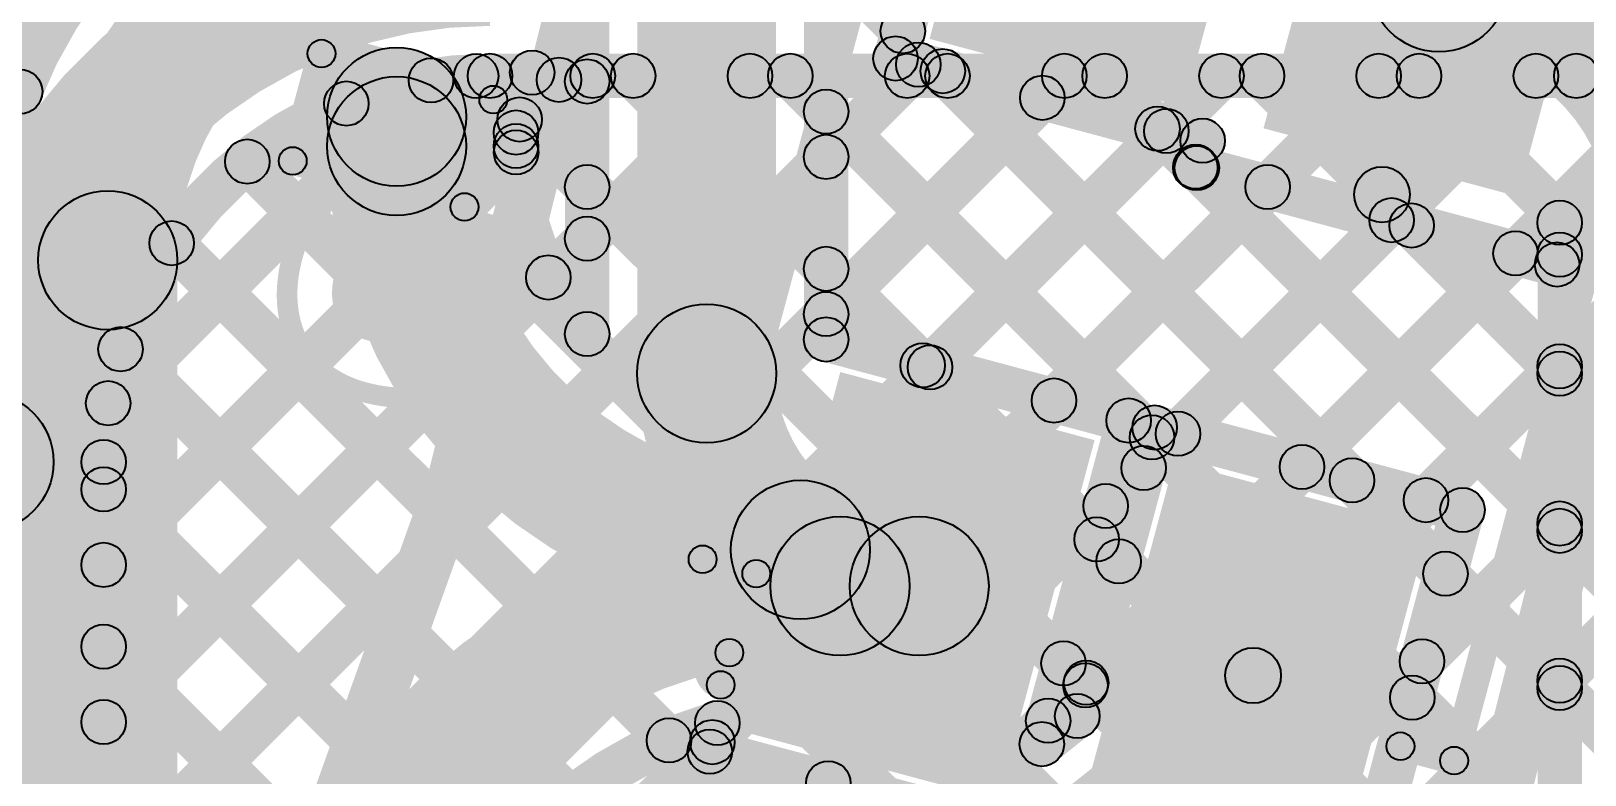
# Model space of a CAD drawing. Header units: millimetres. Extents: x -2.17 to 2.17, y -2.17 to 2.17.
# Drawn here: x 1.4964 to 1.776, y -0.5299 to -0.396 of the extents above; entities that cross this region are included whole.
import ezdxf

# ---------------------------------------------------------------- set-up
doc = ezdxf.new("R2010")
doc.units = ezdxf.units.MM
doc.header["$MEASUREMENT"] = 0
for name, color, linetype in [('BottomLayer', 5, 'Continuous'), ('Mechanical2', 216, 'Continuous'), ('TopLayer', 1, 'Continuous'), ('TopOverlay', 2, 'Continuous'), ('TopPaste', 8, 'Continuous'), ('TopSolder', 216, 'Continuous')]:
    doc.layers.add(name, color=color, linetype=linetype)

# ---------------------------------------------------------------- blocks, each defined once
blk = doc.blocks.new('WS2812B_M____149')
at = {"layer": 'TopLayer'}
for points in [[(-0.09409, 0.05079), (-0.03504, 0.05079), (-0.03504, 0.01142), (-0.09409, 0.01142)], [(0.03504, 0.05079), (0.09409, 0.05079), (0.09409, 0.01142), (0.03504, 0.01142)], [(-0.09409, -0.01142), (-0.03504, -0.01142), (-0.03504, -0.05079), (-0.09409, -0.05079)], [(0.03504, -0.01142), (0.09409, -0.01142), (0.09409, -0.05079), (0.03504, -0.05079)]]:
    blk.add_hatch(color=1, dxfattribs=at).paths.add_polyline_path(points)
at = {"layer": 'TopOverlay'}
h = blk.add_hatch(color=2, dxfattribs=at)
edge = h.paths.add_edge_path()
edge.add_arc((-0.07, 0.07), 0.0025, 0, 360)
h = blk.add_hatch(color=2, dxfattribs=at)
edge = h.paths.add_edge_path()
edge.add_arc((-0.07, 0.07), 0.0025, 0, 360)
for points in [[(-0.0725, 0.07), (-0.0675, 0.07), (-0.0675, 0.06), (-0.0725, 0.06)], [(-0.07, 0.0675), (-0.07, 0.0725), (0.07, 0.0725), (0.07, 0.0675)], [(0.0675, 0.07), (0.0725, 0.07), (0.0725, 0.06), (0.0675, 0.06)], [(-0.0725, -0.06), (-0.0675, -0.06), (-0.0675, -0.07), (-0.0725, -0.07)], [(0.0675, -0.06), (0.0725, -0.06), (0.0725, -0.07), (0.0675, -0.07)], [(-0.07, -0.0725), (-0.07, -0.0675), (0.07, -0.0675), (0.07, -0.0725)]]:
    blk.add_hatch(color=2, dxfattribs=at).paths.add_polyline_path(points)
h = blk.add_hatch(color=2, dxfattribs=at)
edge = h.paths.add_edge_path()
edge.add_arc((0.07, 0.07), 0.0025, 0, 360)
h = blk.add_hatch(color=2, dxfattribs=at)
edge = h.paths.add_edge_path()
edge.add_arc((0.07, 0.07), 0.0025, 0, 360)
h = blk.add_hatch(color=2, dxfattribs=at)
edge = h.paths.add_edge_path()
edge.add_arc((-0.091, 0.061), 0.0025, 0, 360)
h = blk.add_hatch(color=2, dxfattribs=at)
edge = h.paths.add_edge_path()
edge.add_arc((-0.085, 0.061), 0.0025, 0, 360)
h = blk.add_hatch(color=2, dxfattribs=at)
edge = h.paths.add_edge_path()
edge.add_arc((-0.07, 0.06), 0.0025, 0, 360)
h = blk.add_hatch(color=2, dxfattribs=at)
edge = h.paths.add_edge_path()
edge.add_arc((0.07, 0.06), 0.0025, 0, 360)
h = blk.add_hatch(color=2, dxfattribs=at)
edge = h.paths.add_edge_path()
edge.add_arc((-0.07, -0.06), 0.0025, 0, 360)
h = blk.add_hatch(color=2, dxfattribs=at)
edge = h.paths.add_edge_path()
edge.add_arc((0.07, -0.06), 0.0025, 0, 360)
h = blk.add_hatch(color=2, dxfattribs=at)
edge = h.paths.add_edge_path()
edge.add_arc((-0.07, -0.07), 0.0025, 0, 360)
h = blk.add_hatch(color=2, dxfattribs=at)
edge = h.paths.add_edge_path()
edge.add_arc((-0.07, -0.07), 0.0025, 0, 360)
h = blk.add_hatch(color=2, dxfattribs=at)
edge = h.paths.add_edge_path()
edge.add_arc((0.07, -0.07), 0.0025, 0, 360)
h = blk.add_hatch(color=2, dxfattribs=at)
edge = h.paths.add_edge_path()
edge.add_arc((0.07, -0.07), 0.0025, 0, 360)
at = {"layer": 'TopPaste'}
for points in [[(-0.09409, 0.05079), (-0.03504, 0.05079), (-0.03504, 0.01142), (-0.09409, 0.01142)], [(0.03504, 0.05079), (0.09409, 0.05079), (0.09409, 0.01142), (0.03504, 0.01142)], [(-0.09409, -0.01142), (-0.03504, -0.01142), (-0.03504, -0.05079), (-0.09409, -0.05079)], [(0.03504, -0.01142), (0.09409, -0.01142), (0.09409, -0.05079), (0.03504, -0.05079)]]:
    blk.add_hatch(color=8, dxfattribs=at).paths.add_polyline_path(points)
at = {"layer": 'TopSolder'}
for points in [[(-0.09809, 0.05479), (-0.03104, 0.05479), (-0.03104, 0.00742), (-0.09809, 0.00742)], [(0.03104, 0.05479), (0.09809, 0.05479), (0.09809, 0.00742), (0.03104, 0.00742)], [(-0.09809, -0.00742), (-0.03104, -0.00742), (-0.03104, -0.05479), (-0.09809, -0.05479)], [(0.03104, -0.00742), (0.09809, -0.00742), (0.09809, -0.05479), (0.03104, -0.05479)]]:
    blk.add_hatch(color=216, dxfattribs=at).paths.add_polyline_path(points)
at = {"layer": 'TopOverlay', "const_width": 0.005}
blk.add_lwpolyline([(-0.085, 0.061, 1), (-0.091, 0.061, 1)], format="xyb", close=True, dxfattribs=at)
at = {"layer": 'TopOverlay'}
for centre in [(-0.07, 0.07), (-0.07, 0.07), (0.07, 0.07), (0.07, 0.07), (-0.091, 0.061), (-0.085, 0.061), (-0.07, 0.06), (0.07, 0.06), (-0.07, -0.06), (0.07, -0.06), (-0.07, -0.07), (-0.07, -0.07), (0.07, -0.07), (0.07, -0.07)]:
    blk.add_circle(centre, 0.0025, dxfattribs=at)
blk = doc.blocks.new('C__0402_325')
at = {"layer": 'TopLayer'}
for points in [[(-0.0275, -0.0125), (-0.0275, 0.0125), (-0.0095, 0.0125), (-0.0095, -0.0125)], [(0.0095, -0.0125), (0.0095, 0.0125), (0.0275, 0.0125), (0.0275, -0.0125)]]:
    blk.add_hatch(color=1, dxfattribs=at).paths.add_polyline_path(points)
at = {"layer": 'TopOverlay'}
h = blk.add_hatch(color=2, dxfattribs=at)
edge = h.paths.add_edge_path()
edge.add_arc((-0.031, 0.016), 0.0025, 0, 360)
h = blk.add_hatch(color=2, dxfattribs=at)
edge = h.paths.add_edge_path()
edge.add_arc((-0.031, 0.016), 0.0025, 0, 360)
for points in [[(-0.011, 0.0185), (-0.011, 0.0135), (-0.031, 0.0135), (-0.031, 0.0185)], [(0.031, 0.0185), (0.031, 0.0135), (0.011, 0.0135), (0.011, 0.0185)], [(-0.0285, -0.016), (-0.0335, -0.016), (-0.0335, 0.016), (-0.0285, 0.016)], [(0.0335, -0.016), (0.0285, -0.016), (0.0285, 0.016), (0.0335, 0.016)], [(-0.011, -0.0135), (-0.011, -0.0185), (-0.031, -0.0185), (-0.031, -0.0135)], [(0.031, -0.0135), (0.031, -0.0185), (0.011, -0.0185), (0.011, -0.0135)]]:
    blk.add_hatch(color=2, dxfattribs=at).paths.add_polyline_path(points)
h = blk.add_hatch(color=2, dxfattribs=at)
edge = h.paths.add_edge_path()
edge.add_arc((-0.011, 0.016), 0.0025, 0, 360)
h = blk.add_hatch(color=2, dxfattribs=at)
edge = h.paths.add_edge_path()
edge.add_arc((0.011, 0.016), 0.0025, 0, 360)
h = blk.add_hatch(color=2, dxfattribs=at)
edge = h.paths.add_edge_path()
edge.add_arc((0.031, 0.016), 0.0025, 0, 360)
h = blk.add_hatch(color=2, dxfattribs=at)
edge = h.paths.add_edge_path()
edge.add_arc((0.031, 0.016), 0.0025, 0, 360)
h = blk.add_hatch(color=2, dxfattribs=at)
edge = h.paths.add_edge_path()
edge.add_arc((-0.031, -0.016), 0.0025, 0, 360)
h = blk.add_hatch(color=2, dxfattribs=at)
edge = h.paths.add_edge_path()
edge.add_arc((-0.031, -0.016), 0.0025, 0, 360)
h = blk.add_hatch(color=2, dxfattribs=at)
edge = h.paths.add_edge_path()
edge.add_arc((-0.011, -0.016), 0.0025, 0, 360)
h = blk.add_hatch(color=2, dxfattribs=at)
edge = h.paths.add_edge_path()
edge.add_arc((0.011, -0.016), 0.0025, 0, 360)
h = blk.add_hatch(color=2, dxfattribs=at)
edge = h.paths.add_edge_path()
edge.add_arc((0.031, -0.016), 0.0025, 0, 360)
h = blk.add_hatch(color=2, dxfattribs=at)
edge = h.paths.add_edge_path()
edge.add_arc((0.031, -0.016), 0.0025, 0, 360)
at = {"layer": 'TopPaste'}
for points in [[(-0.0275, -0.0125), (-0.0275, 0.0125), (-0.0095, 0.0125), (-0.0095, -0.0125)], [(0.0095, -0.0125), (0.0095, 0.0125), (0.0275, 0.0125), (0.0275, -0.0125)]]:
    blk.add_hatch(color=8, dxfattribs=at).paths.add_polyline_path(points)
at = {"layer": 'TopSolder'}
for points in [[(-0.02986, -0.01486), (-0.02986, 0.01486), (-0.00714, 0.01486), (-0.00714, -0.01486)], [(0.00714, -0.01486), (0.00714, 0.01486), (0.02986, 0.01486), (0.02986, -0.01486)]]:
    blk.add_hatch(color=216, dxfattribs=at).paths.add_polyline_path(points)
at = {"layer": 'TopOverlay'}
for centre in [(-0.031, 0.016), (-0.031, 0.016), (-0.011, 0.016), (0.011, 0.016), (0.031, 0.016), (0.031, 0.016), (-0.031, -0.016), (-0.031, -0.016), (-0.011, -0.016), (0.011, -0.016), (0.031, -0.016), (0.031, -0.016)]:
    blk.add_circle(centre, 0.0025, dxfattribs=at)

msp = doc.modelspace()

# ---------------------------------------------------------------- hatches: boundary and pattern name
at = {"layer": 'BottomLayer'}
for points in [[(1.46483, -0.42931), (1.45917, -0.42365), (1.61267, -0.27015), (1.61833, -0.27581)], [(1.51233, -0.52323), (1.50667, -0.51757), (1.62296, -0.40128), (1.62862, -0.40694)], [(1.51233, -0.49495), (1.50667, -0.48929), (1.59468, -0.40128), (1.60034, -0.40694)], [(1.51233, -0.55152), (1.50667, -0.54586), (1.65125, -0.40128), (1.6569, -0.40694)], [(1.51233, -0.74951), (1.50667, -0.74385), (1.84924, -0.40128), (1.85489, -0.40694)], [(1.51233, -0.69294), (1.50667, -0.68728), (1.79267, -0.40128), (1.79833, -0.40694)], [(1.51233, -0.5798), (1.50667, -0.57414), (1.67953, -0.40128), (1.68519, -0.40694)], [(1.51233, -0.60808), (1.50667, -0.60243), (1.70782, -0.40128), (1.71347, -0.40694)], [(1.51233, -0.66465), (1.50667, -0.659), (1.76439, -0.40128), (1.77004, -0.40694)], [(1.51233, -0.72122), (1.50667, -0.71556), (1.82095, -0.40128), (1.82661, -0.40694)], [(1.51233, -0.63637), (1.50667, -0.63071), (1.7361, -0.40128), (1.74176, -0.40694)], [(1.51233, -0.77779), (1.50667, -0.77213), (1.87752, -0.40128), (1.88318, -0.40694)], [(1.51314, -0.46585), (1.50748, -0.46019), (1.56558, -0.40209), (1.57124, -0.40775)], [(1.5737, -0.40698), (1.57936, -0.40133), (1.9405, -0.76247), (1.93485, -0.76813)], [(1.579, -0.40811), (1.579, -0.40011), (2.04576, -0.40011), (2.04576, -0.40811)], [(1.60194, -0.40694), (1.6076, -0.40128), (1.9473, -0.74098), (1.94164, -0.74664)], [(1.63023, -0.40694), (1.63589, -0.40128), (1.95409, -0.71949), (1.94843, -0.72514)], [(1.65851, -0.40694), (1.66417, -0.40128), (1.96088, -0.698), (1.95523, -0.70365)], [(1.6868, -0.40694), (1.69245, -0.40128), (1.96768, -0.67651), (1.96202, -0.68216)], [(1.71508, -0.40694), (1.72074, -0.40128), (1.97447, -0.65501), (1.96881, -0.66067)], [(1.74337, -0.40694), (1.74902, -0.40128), (1.98126, -0.63352), (1.97561, -0.63918)], [(1.77165, -0.40694), (1.77731, -0.40128), (1.98806, -0.61203), (1.9824, -0.61769)], [(1.55035, -0.41191), (1.55601, -0.40626), (1.93371, -0.78396), (1.92805, -0.78962)], [(1.53251, -0.42236), (1.53817, -0.41671), (1.92442, -0.80295), (1.91876, -0.80861)], [(1.51891, -0.43705), (1.52457, -0.43139), (1.91505, -0.82187), (1.90939, -0.82752)], [(1.50971, -0.45612), (1.51536, -0.45047), (1.90568, -0.84079), (1.90003, -0.84644)], [(1.5005, -1.35561), (1.4755, -1.35561), (1.4755, -0.47361), (1.5005, -0.47361)], [(1.5135, -1.35561), (1.5055, -1.35561), (1.5055, -0.47361), (1.5135, -0.47361)], [(1.50667, -0.48137), (1.51233, -0.47572), (1.89632, -0.8597), (1.89066, -0.86536)], [(1.50667, -0.50966), (1.51233, -0.504), (1.88695, -0.87862), (1.88129, -0.88428)]]:
    msp.add_hatch(color=5, dxfattribs=at).paths.add_polyline_path(points)
h = msp.add_hatch(color=5, dxfattribs=at)
edge = h.paths.add_edge_path()
edge.add_arc((1.56841, -0.40492), 0.004, 0, 360)
h = msp.add_hatch(color=5, dxfattribs=at)
edge = h.paths.add_edge_path()
edge.add_arc((1.57653, -0.40415), 0.004, 0, 360)
h = msp.add_hatch(color=5, dxfattribs=at)
edge = h.paths.add_edge_path()
edge.add_arc((1.579, -0.40411), 0.004, 0, 360)
h = msp.add_hatch(color=5, dxfattribs=at)
edge = h.paths.add_edge_path()
edge.add_arc((1.579, -0.40411), 0.004, 0, 360)
h = msp.add_hatch(color=5, dxfattribs=at)
edge = h.paths.add_edge_path()
edge.add_arc((1.59751, -0.40411), 0.004, 0, 360)
h = msp.add_hatch(color=5, dxfattribs=at)
edge = h.paths.add_edge_path()
edge.add_arc((1.60477, -0.40411), 0.004, 0, 360)
h = msp.add_hatch(color=5, dxfattribs=at)
edge = h.paths.add_edge_path()
edge.add_arc((1.62579, -0.40411), 0.004, 0, 360)
h = msp.add_hatch(color=5, dxfattribs=at)
edge = h.paths.add_edge_path()
edge.add_arc((1.63306, -0.40411), 0.004, 0, 360)
h = msp.add_hatch(color=5, dxfattribs=at)
edge = h.paths.add_edge_path()
edge.add_arc((1.65408, -0.40411), 0.004, 0, 360)
h = msp.add_hatch(color=5, dxfattribs=at)
edge = h.paths.add_edge_path()
edge.add_arc((1.66134, -0.40411), 0.004, 0, 360)
h = msp.add_hatch(color=5, dxfattribs=at)
edge = h.paths.add_edge_path()
edge.add_arc((1.68236, -0.40411), 0.004, 0, 360)
h = msp.add_hatch(color=5, dxfattribs=at)
edge = h.paths.add_edge_path()
edge.add_arc((1.68963, -0.40411), 0.004, 0, 360)
h = msp.add_hatch(color=5, dxfattribs=at)
edge = h.paths.add_edge_path()
edge.add_arc((1.71064, -0.40411), 0.004, 0, 360)
h = msp.add_hatch(color=5, dxfattribs=at)
edge = h.paths.add_edge_path()
edge.add_arc((1.71791, -0.40411), 0.004, 0, 360)
h = msp.add_hatch(color=5, dxfattribs=at)
edge = h.paths.add_edge_path()
edge.add_arc((1.73893, -0.40411), 0.004, 0, 360)
h = msp.add_hatch(color=5, dxfattribs=at)
edge = h.paths.add_edge_path()
edge.add_arc((1.74619, -0.40411), 0.004, 0, 360)
h = msp.add_hatch(color=5, dxfattribs=at)
edge = h.paths.add_edge_path()
edge.add_arc((1.76721, -0.40411), 0.004, 0, 360)
h = msp.add_hatch(color=5, dxfattribs=at)
edge = h.paths.add_edge_path()
edge.add_arc((1.77448, -0.40411), 0.004, 0, 360)
h = msp.add_hatch(color=5, dxfattribs=at)
edge = h.paths.add_edge_path()
edge.add_arc((1.55318, -0.40909), 0.004, 0, 360)
h = msp.add_hatch(color=5, dxfattribs=at)
edge = h.paths.add_edge_path()
edge.add_arc((1.53534, -0.41953), 0.004, 0, 360)
h = msp.add_hatch(color=5, dxfattribs=at)
edge = h.paths.add_edge_path()
edge.add_arc((1.52174, -0.43422), 0.004, 0, 360)
h = msp.add_hatch(color=5, dxfattribs=at)
edge = h.paths.add_edge_path()
edge.add_arc((1.51254, -0.4533), 0.004, 0, 360)
h = msp.add_hatch(color=5, dxfattribs=at)
edge = h.paths.add_edge_path()
edge.add_arc((1.488, -0.47361), 0.0125, 0, 360)
h = msp.add_hatch(color=5, dxfattribs=at)
edge = h.paths.add_edge_path()
edge.add_arc((1.488, -0.47361), 0.0125, 0, 360)
h = msp.add_hatch(color=5, dxfattribs=at)
edge = h.paths.add_edge_path()
edge.add_arc((1.51031, -0.46302), 0.004, 0, 360)
h = msp.add_hatch(color=5, dxfattribs=at)
edge = h.paths.add_edge_path()
edge.add_arc((1.5095, -0.47361), 0.004, 0, 360)
h = msp.add_hatch(color=5, dxfattribs=at)
edge = h.paths.add_edge_path()
edge.add_arc((1.5095, -0.47361), 0.004, 0, 360)
h = msp.add_hatch(color=5, dxfattribs=at)
edge = h.paths.add_edge_path()
edge.add_arc((1.5095, -0.47854), 0.004, 0, 360)
h = msp.add_hatch(color=5, dxfattribs=at)
edge = h.paths.add_edge_path()
edge.add_arc((1.5095, -0.49212), 0.004, 0, 360)
h = msp.add_hatch(color=5, dxfattribs=at)
edge = h.paths.add_edge_path()
edge.add_arc((1.5095, -0.50683), 0.004, 0, 360)
h = msp.add_hatch(color=5, dxfattribs=at)
edge = h.paths.add_edge_path()
edge.add_arc((1.5095, -0.5204), 0.004, 0, 360)
at = {"layer": 'TopLayer'}
for points in [[(1.65585, -0.40202), (1.64813, -0.39995), (1.66807, -0.32552), (1.6758, -0.32759)], [(1.4921, -0.40204), (1.48644, -0.39638), (1.54746, -0.33536), (1.55312, -0.34102)], [(1.6305, -0.45768), (1.6055, -0.45768), (1.6055, -0.37055), (1.6305, -0.37055)], [(1.6435, -0.45155), (1.6355, -0.45155), (1.6355, -0.37055), (1.6435, -0.37055)], [(1.74975, -0.39979), (1.74975, -0.37479), (1.79032, -0.37479), (1.79032, -0.39979)], [(1.63667, -0.3851), (1.64233, -0.37944), (1.65613, -0.39325), (1.65048, -0.3989)], [(1.5953, -0.40585), (1.58757, -0.40378), (1.59264, -0.38487), (1.60036, -0.38694)], [(1.6005, -0.45057), (1.5925, -0.45057), (1.5925, -0.3859), (1.6005, -0.3859)], [(1.74435, -0.42677), (1.73469, -0.42418), (1.74492, -0.386), (1.75458, -0.38859)], [(1.4861, -0.40423), (1.49176, -0.39858), (1.4973, -0.40412), (1.49164, -0.40978)], [(1.58557, -0.40739), (1.58764, -0.39966), (1.59247, -0.40095), (1.5904, -0.40868)], [(1.64233, -0.42152), (1.63667, -0.41586), (1.65327, -0.39926), (1.65893, -0.40491)], [(1.65095, -0.40485), (1.65302, -0.39712), (1.70828, -0.41193), (1.70621, -0.41965)], [(1.58758, -0.41535), (1.57985, -0.41328), (1.58274, -0.40249), (1.59047, -0.40456)], [(1.58655, -0.42072), (1.5809, -0.41507), (1.59367, -0.40229), (1.59933, -0.40795)], [(1.65767, -0.40609), (1.66332, -0.40043), (1.73697, -0.47409), (1.73132, -0.47974)], [(1.64233, -0.4498), (1.63667, -0.44414), (1.67558, -0.40523), (1.68124, -0.41089)], [(1.63667, -0.41338), (1.64233, -0.40773), (1.70095, -0.46634), (1.69529, -0.472)], [(1.58151, -0.41479), (1.58717, -0.40913), (1.59933, -0.42129), (1.59367, -0.42695)], [(1.6963, -0.41644), (1.70196, -0.41079), (1.70882, -0.41765), (1.70316, -0.4233)], [(1.57471, -0.41674), (1.54971, -0.41674), (1.54971, -0.41148), (1.57471, -0.41148)], [(1.66102, -0.45939), (1.65536, -0.45373), (1.69789, -0.41121), (1.70354, -0.41687)], [(1.70981, -0.42165), (1.70209, -0.41958), (1.70338, -0.41475), (1.71111, -0.41683)], [(1.70337, -0.42352), (1.70903, -0.41786), (1.77433, -0.48316), (1.76867, -0.48881)], [(1.70492, -0.42448), (1.70699, -0.41676), (1.77206, -0.43419), (1.76999, -0.44192)], [(1.68333, -0.46537), (1.67767, -0.45971), (1.71611, -0.42127), (1.72177, -0.42693)], [(1.70564, -0.47135), (1.69998, -0.46569), (1.73842, -0.42725), (1.74408, -0.43291)], [(1.74201, -0.43387), (1.74767, -0.42821), (1.77433, -0.45487), (1.76867, -0.46053)], [(1.7755, -0.43628), (1.7675, -0.43628), (1.7675, -0.43054), (1.7755, -0.43054)], [(1.59234, -0.44322), (1.58668, -0.43756), (1.59367, -0.43057), (1.59933, -0.43623)], [(1.72794, -0.47732), (1.72229, -0.47167), (1.76073, -0.43323), (1.76638, -0.43888)], [(1.63667, -0.44167), (1.64233, -0.43601), (1.6597, -0.45338), (1.65404, -0.45904)], [(1.52273, -0.58658), (1.49773, -0.58658), (1.49773, -0.4373), (1.52273, -0.4373)], [(1.7755, -0.53461), (1.7675, -0.53461), (1.7675, -0.43628), (1.7755, -0.43628)], [(1.63846, -0.45542), (1.64054, -0.44769), (1.69496, -0.46227), (1.69289, -0.47)], [(1.75025, -0.4833), (1.74459, -0.47764), (1.76867, -0.45356), (1.77433, -0.45922)], [(1.69756, -0.47125), (1.69963, -0.46352), (1.75505, -0.47837), (1.75298, -0.4861)], [(1.68218, -0.52541), (1.67446, -0.52334), (1.69006, -0.4651), (1.69779, -0.46717)], [(1.68855, -0.52035), (1.68082, -0.51828), (1.69473, -0.46635), (1.70246, -0.46842)], [(1.69263, -0.48435), (1.68698, -0.47869), (1.69381, -0.47186), (1.69947, -0.47751)], [(1.642, -0.50843), (1.642, -0.48343), (1.65625, -0.48343), (1.65625, -0.50843)], [(1.73793, -0.5577), (1.7302, -0.55563), (1.75015, -0.4812), (1.75787, -0.48327)], [(1.74954, -0.51229), (1.74389, -0.50663), (1.76867, -0.48185), (1.77433, -0.48751)], [(1.68536, -0.49036), (1.69102, -0.4847), (1.69497, -0.48865), (1.68931, -0.49431)], [(1.74811, -0.49654), (1.75377, -0.49088), (1.77433, -0.51144), (1.76867, -0.5171)], [(1.63271, -0.58494), (1.62649, -0.57711), (1.71322, -0.50811), (1.71944, -0.51594)], [(1.67939, -0.51267), (1.68504, -0.50701), (1.68899, -0.51096), (1.68333, -0.51661)], [(1.68228, -0.52299), (1.67662, -0.51733), (1.68346, -0.51049), (1.68912, -0.51615)], [(1.73919, -0.55093), (1.73353, -0.54527), (1.76867, -0.51013), (1.77433, -0.51579)], [(1.74213, -0.51884), (1.74779, -0.51319), (1.77377, -0.53917), (1.76811, -0.54482)], [(1.68081, -0.52751), (1.67583, -0.52125), (1.68219, -0.51618), (1.68717, -0.52245)], [(1.62243, -0.52675), (1.6147, -0.52468), (1.61608, -0.51956), (1.6238, -0.52163)], [(1.56857, -0.58013), (1.56291, -0.57447), (1.61619, -0.52119), (1.62185, -0.52685)], [(1.6084, -0.52654), (1.61406, -0.52088), (1.62738, -0.5342), (1.62172, -0.53985)], [(1.61753, -0.52958), (1.6196, -0.52185), (1.66304, -0.53349), (1.66097, -0.54122)], [(1.63422, -0.54276), (1.62857, -0.5371), (1.63706, -0.5286), (1.64272, -0.53426)]]:
    msp.add_hatch(color=1, dxfattribs=at).paths.add_polyline_path(points)
h = msp.add_hatch(color=1, dxfattribs=at)
edge = h.paths.add_edge_path()
edge.add_arc((1.74975, -0.38729), 0.0125, 0, 360)
h = msp.add_hatch(color=1, dxfattribs=at)
edge = h.paths.add_edge_path()
edge.add_arc((1.74975, -0.38729), 0.0125, 0, 360)
h = msp.add_hatch(color=1, dxfattribs=at)
edge = h.paths.add_edge_path()
edge.add_arc((1.65331, -0.39607), 0.004, 0, 360)
h = msp.add_hatch(color=1, dxfattribs=at)
edge = h.paths.add_edge_path()
edge.add_arc((1.65199, -0.40098), 0.004, 0, 360)
h = msp.add_hatch(color=1, dxfattribs=at)
edge = h.paths.add_edge_path()
edge.add_arc((1.65199, -0.40098), 0.004, 0, 360)
h = msp.add_hatch(color=1, dxfattribs=at)
edge = h.paths.add_edge_path()
edge.add_arc((1.56221, -0.41148), 0.0125, 0, 360)
h = msp.add_hatch(color=1, dxfattribs=at)
edge = h.paths.add_edge_path()
edge.add_arc((1.5866, -0.40352), 0.004, 0, 360)
h = msp.add_hatch(color=1, dxfattribs=at)
edge = h.paths.add_edge_path()
edge.add_arc((1.5866, -0.40352), 0.004, 0, 360)
h = msp.add_hatch(color=1, dxfattribs=at)
edge = h.paths.add_edge_path()
edge.add_arc((1.6561, -0.40209), 0.004, 0, 360)
h = msp.add_hatch(color=1, dxfattribs=at)
edge = h.paths.add_edge_path()
edge.add_arc((1.66049, -0.40326), 0.004, 0, 360)
h = msp.add_hatch(color=1, dxfattribs=at)
edge = h.paths.add_edge_path()
edge.add_arc((1.59143, -0.40482), 0.004, 0, 360)
h = msp.add_hatch(color=1, dxfattribs=at)
edge = h.paths.add_edge_path()
edge.add_arc((1.59143, -0.40482), 0.004, 0, 360)
h = msp.add_hatch(color=1, dxfattribs=at)
edge = h.paths.add_edge_path()
edge.add_arc((1.5965, -0.40512), 0.004, 0, 360)
h = msp.add_hatch(color=1, dxfattribs=at)
edge = h.paths.add_edge_path()
edge.add_arc((1.49447, -0.40695), 0.004, 0, 360)
h = msp.add_hatch(color=1, dxfattribs=at)
edge = h.paths.add_edge_path()
edge.add_arc((1.56221, -0.41674), 0.0125, 0, 360)
h = msp.add_hatch(color=1, dxfattribs=at)
edge = h.paths.add_edge_path()
edge.add_arc((1.56221, -0.41674), 0.0125, 0, 360)
h = msp.add_hatch(color=1, dxfattribs=at)
edge = h.paths.add_edge_path()
edge.add_arc((1.67841, -0.40806), 0.004, 0, 360)
h = msp.add_hatch(color=1, dxfattribs=at)
edge = h.paths.add_edge_path()
edge.add_arc((1.58434, -0.41196), 0.004, 0, 360)
h = msp.add_hatch(color=1, dxfattribs=at)
edge = h.paths.add_edge_path()
edge.add_arc((1.6395, -0.41055), 0.004, 0, 360)
h = msp.add_hatch(color=1, dxfattribs=at)
edge = h.paths.add_edge_path()
edge.add_arc((1.58371, -0.41431), 0.004, 0, 360)
h = msp.add_hatch(color=1, dxfattribs=at)
edge = h.paths.add_edge_path()
edge.add_arc((1.69913, -0.41362), 0.004, 0, 360)
h = msp.add_hatch(color=1, dxfattribs=at)
edge = h.paths.add_edge_path()
edge.add_arc((1.70072, -0.41404), 0.004, 0, 360)
h = msp.add_hatch(color=1, dxfattribs=at)
edge = h.paths.add_edge_path()
edge.add_arc((1.58371, -0.41674), 0.004, 0, 360)
h = msp.add_hatch(color=1, dxfattribs=at)
edge = h.paths.add_edge_path()
edge.add_arc((1.70724, -0.41579), 0.004, 0, 360)
h = msp.add_hatch(color=1, dxfattribs=at)
edge = h.paths.add_edge_path()
edge.add_arc((1.70724, -0.41579), 0.004, 0, 360)
h = msp.add_hatch(color=1, dxfattribs=at)
edge = h.paths.add_edge_path()
edge.add_arc((1.58372, -0.41789), 0.004, 0, 360)
h = msp.add_hatch(color=1, dxfattribs=at)
edge = h.paths.add_edge_path()
edge.add_arc((1.6395, -0.41869), 0.004, 0, 360)
h = msp.add_hatch(color=1, dxfattribs=at)
edge = h.paths.add_edge_path()
edge.add_arc((1.70599, -0.42047), 0.004, 0, 360)
h = msp.add_hatch(color=1, dxfattribs=at)
edge = h.paths.add_edge_path()
edge.add_arc((1.70595, -0.42062), 0.004, 0, 360)
h = msp.add_hatch(color=1, dxfattribs=at)
edge = h.paths.add_edge_path()
edge.add_arc((1.70595, -0.42062), 0.004, 0, 360)
h = msp.add_hatch(color=1, dxfattribs=at)
edge = h.paths.add_edge_path()
edge.add_arc((1.7062, -0.42069), 0.004, 0, 360)
h = msp.add_hatch(color=1, dxfattribs=at)
edge = h.paths.add_edge_path()
edge.add_arc((1.5965, -0.42412), 0.004, 0, 360)
h = msp.add_hatch(color=1, dxfattribs=at)
edge = h.paths.add_edge_path()
edge.add_arc((1.71894, -0.4241), 0.004, 0, 360)
h = msp.add_hatch(color=1, dxfattribs=at)
edge = h.paths.add_edge_path()
edge.add_arc((1.73952, -0.42547), 0.005, 0, 360)
h = msp.add_hatch(color=1, dxfattribs=at)
edge = h.paths.add_edge_path()
edge.add_arc((1.51023, -0.4373), 0.0125, 0, 360)
h = msp.add_hatch(color=1, dxfattribs=at)
edge = h.paths.add_edge_path()
edge.add_arc((1.51023, -0.4373), 0.0125, 0, 360)
h = msp.add_hatch(color=1, dxfattribs=at)
edge = h.paths.add_edge_path()
edge.add_arc((1.74125, -0.43008), 0.004, 0, 360)
h = msp.add_hatch(color=1, dxfattribs=at)
edge = h.paths.add_edge_path()
edge.add_arc((1.74484, -0.43104), 0.004, 0, 360)
h = msp.add_hatch(color=1, dxfattribs=at)
edge = h.paths.add_edge_path()
edge.add_arc((1.7715, -0.43054), 0.004, 0, 360)
h = msp.add_hatch(color=1, dxfattribs=at)
edge = h.paths.add_edge_path()
edge.add_arc((1.5965, -0.4334), 0.004, 0, 360)
h = msp.add_hatch(color=1, dxfattribs=at)
edge = h.paths.add_edge_path()
edge.add_arc((1.76355, -0.43605), 0.004, 0, 360)
h = msp.add_hatch(color=1, dxfattribs=at)
edge = h.paths.add_edge_path()
edge.add_arc((1.7715, -0.43628), 0.004, 0, 360)
h = msp.add_hatch(color=1, dxfattribs=at)
edge = h.paths.add_edge_path()
edge.add_arc((1.7715, -0.43628), 0.004, 0, 360)
h = msp.add_hatch(color=1, dxfattribs=at)
edge = h.paths.add_edge_path()
edge.add_arc((1.6395, -0.43884), 0.004, 0, 360)
h = msp.add_hatch(color=1, dxfattribs=at)
edge = h.paths.add_edge_path()
edge.add_arc((1.77103, -0.43806), 0.004, 0, 360)
h = msp.add_hatch(color=1, dxfattribs=at)
edge = h.paths.add_edge_path()
edge.add_arc((1.58951, -0.44039), 0.004, 0, 360)
h = msp.add_hatch(color=1, dxfattribs=at)
edge = h.paths.add_edge_path()
edge.add_arc((1.6395, -0.44697), 0.004, 0, 360)
h = msp.add_hatch(color=1, dxfattribs=at)
edge = h.paths.add_edge_path()
edge.add_arc((1.5965, -0.45057), 0.004, 0, 360)
h = msp.add_hatch(color=1, dxfattribs=at)
edge = h.paths.add_edge_path()
edge.add_arc((1.5965, -0.45057), 0.004, 0, 360)
h = msp.add_hatch(color=1, dxfattribs=at)
edge = h.paths.add_edge_path()
edge.add_arc((1.618, -0.45768), 0.0125, 0, 360)
h = msp.add_hatch(color=1, dxfattribs=at)
edge = h.paths.add_edge_path()
edge.add_arc((1.618, -0.45768), 0.0125, 0, 360)
h = msp.add_hatch(color=1, dxfattribs=at)
edge = h.paths.add_edge_path()
edge.add_arc((1.6395, -0.45155), 0.004, 0, 360)
h = msp.add_hatch(color=1, dxfattribs=at)
edge = h.paths.add_edge_path()
edge.add_arc((1.6395, -0.45155), 0.004, 0, 360)
h = msp.add_hatch(color=1, dxfattribs=at)
edge = h.paths.add_edge_path()
edge.add_arc((1.65687, -0.45621), 0.004, 0, 360)
h = msp.add_hatch(color=1, dxfattribs=at)
edge = h.paths.add_edge_path()
edge.add_arc((1.65819, -0.45656), 0.004, 0, 360)
h = msp.add_hatch(color=1, dxfattribs=at)
edge = h.paths.add_edge_path()
edge.add_arc((1.7715, -0.45639), 0.004, 0, 360)
h = msp.add_hatch(color=1, dxfattribs=at)
edge = h.paths.add_edge_path()
edge.add_arc((1.7715, -0.4577), 0.004, 0, 360)
h = msp.add_hatch(color=1, dxfattribs=at)
edge = h.paths.add_edge_path()
edge.add_arc((1.6805, -0.46254), 0.004, 0, 360)
h = msp.add_hatch(color=1, dxfattribs=at)
edge = h.paths.add_edge_path()
edge.add_arc((1.69393, -0.46614), 0.004, 0, 360)
h = msp.add_hatch(color=1, dxfattribs=at)
edge = h.paths.add_edge_path()
edge.add_arc((1.69393, -0.46614), 0.004, 0, 360)
h = msp.add_hatch(color=1, dxfattribs=at)
edge = h.paths.add_edge_path()
edge.add_arc((1.6986, -0.46739), 0.004, 0, 360)
h = msp.add_hatch(color=1, dxfattribs=at)
edge = h.paths.add_edge_path()
edge.add_arc((1.6986, -0.46739), 0.004, 0, 360)
h = msp.add_hatch(color=1, dxfattribs=at)
edge = h.paths.add_edge_path()
edge.add_arc((1.69812, -0.46917), 0.004, 0, 360)
h = msp.add_hatch(color=1, dxfattribs=at)
edge = h.paths.add_edge_path()
edge.add_arc((1.70281, -0.46852), 0.004, 0, 360)
h = msp.add_hatch(color=1, dxfattribs=at)
edge = h.paths.add_edge_path()
edge.add_arc((1.69664, -0.47468), 0.004, 0, 360)
h = msp.add_hatch(color=1, dxfattribs=at)
edge = h.paths.add_edge_path()
edge.add_arc((1.72511, -0.47449), 0.004, 0, 360)
h = msp.add_hatch(color=1, dxfattribs=at)
edge = h.paths.add_edge_path()
edge.add_arc((1.73414, -0.47691), 0.004, 0, 360)
h = msp.add_hatch(color=1, dxfattribs=at)
edge = h.paths.add_edge_path()
edge.add_arc((1.63487, -0.48939), 0.0125, 0, 360)
h = msp.add_hatch(color=1, dxfattribs=at)
edge = h.paths.add_edge_path()
edge.add_arc((1.63487, -0.48939), 0.0125, 0, 360)
h = msp.add_hatch(color=1, dxfattribs=at)
edge = h.paths.add_edge_path()
edge.add_arc((1.63487, -0.48939), 0.0125, 0, 360)
h = msp.add_hatch(color=1, dxfattribs=at)
edge = h.paths.add_edge_path()
edge.add_arc((1.6898, -0.48152), 0.004, 0, 360)
h = msp.add_hatch(color=1, dxfattribs=at)
edge = h.paths.add_edge_path()
edge.add_arc((1.74742, -0.48047), 0.004, 0, 360)
h = msp.add_hatch(color=1, dxfattribs=at)
edge = h.paths.add_edge_path()
edge.add_arc((1.75401, -0.48224), 0.004, 0, 360)
h = msp.add_hatch(color=1, dxfattribs=at)
edge = h.paths.add_edge_path()
edge.add_arc((1.75401, -0.48224), 0.004, 0, 360)
h = msp.add_hatch(color=1, dxfattribs=at)
edge = h.paths.add_edge_path()
edge.add_arc((1.7715, -0.48468), 0.004, 0, 360)
h = msp.add_hatch(color=1, dxfattribs=at)
edge = h.paths.add_edge_path()
edge.add_arc((1.642, -0.49593), 0.0125, 0, 360)
h = msp.add_hatch(color=1, dxfattribs=at)
edge = h.paths.add_edge_path()
edge.add_arc((1.642, -0.49593), 0.0125, 0, 360)
h = msp.add_hatch(color=1, dxfattribs=at)
edge = h.paths.add_edge_path()
edge.add_arc((1.65625, -0.49593), 0.0125, 0, 360)
h = msp.add_hatch(color=1, dxfattribs=at)
edge = h.paths.add_edge_path()
edge.add_arc((1.65625, -0.49593), 0.0125, 0, 360)
h = msp.add_hatch(color=1, dxfattribs=at)
edge = h.paths.add_edge_path()
edge.add_arc((1.68819, -0.48753), 0.004, 0, 360)
h = msp.add_hatch(color=1, dxfattribs=at)
edge = h.paths.add_edge_path()
edge.add_arc((1.7715, -0.48599), 0.004, 0, 360)
h = msp.add_hatch(color=1, dxfattribs=at)
edge = h.paths.add_edge_path()
edge.add_arc((1.69214, -0.49148), 0.004, 0, 360)
h = msp.add_hatch(color=1, dxfattribs=at)
edge = h.paths.add_edge_path()
edge.add_arc((1.75094, -0.49371), 0.004, 0, 360)
h = msp.add_hatch(color=1, dxfattribs=at)
edge = h.paths.add_edge_path()
edge.add_arc((1.68222, -0.50984), 0.004, 0, 360)
h = msp.add_hatch(color=1, dxfattribs=at)
edge = h.paths.add_edge_path()
edge.add_arc((1.74672, -0.50946), 0.004, 0, 360)
h = msp.add_hatch(color=1, dxfattribs=at)
edge = h.paths.add_edge_path()
edge.add_arc((1.71633, -0.51203), 0.005, 0, 360)
h = msp.add_hatch(color=1, dxfattribs=at)
edge = h.paths.add_edge_path()
edge.add_arc((1.68616, -0.51379), 0.004, 0, 360)
h = msp.add_hatch(color=1, dxfattribs=at)
edge = h.paths.add_edge_path()
edge.add_arc((1.68629, -0.51332), 0.004, 0, 360)
h = msp.add_hatch(color=1, dxfattribs=at)
edge = h.paths.add_edge_path()
edge.add_arc((1.7715, -0.51296), 0.004, 0, 360)
h = msp.add_hatch(color=1, dxfattribs=at)
edge = h.paths.add_edge_path()
edge.add_arc((1.7715, -0.51427), 0.004, 0, 360)
h = msp.add_hatch(color=1, dxfattribs=at)
edge = h.paths.add_edge_path()
edge.add_arc((1.74496, -0.51601), 0.004, 0, 360)
h = msp.add_hatch(color=1, dxfattribs=at)
edge = h.paths.add_edge_path()
edge.add_arc((1.61994, -0.52059), 0.004, 0, 360)
h = msp.add_hatch(color=1, dxfattribs=at)
edge = h.paths.add_edge_path()
edge.add_arc((1.61994, -0.52059), 0.004, 0, 360)
h = msp.add_hatch(color=1, dxfattribs=at)
edge = h.paths.add_edge_path()
edge.add_arc((1.67945, -0.52016), 0.004, 0, 360)
h = msp.add_hatch(color=1, dxfattribs=at)
edge = h.paths.add_edge_path()
edge.add_arc((1.68468, -0.51932), 0.004, 0, 360)
h = msp.add_hatch(color=1, dxfattribs=at)
edge = h.paths.add_edge_path()
edge.add_arc((1.68468, -0.51932), 0.004, 0, 360)
h = msp.add_hatch(color=1, dxfattribs=at)
edge = h.paths.add_edge_path()
edge.add_arc((1.61123, -0.52371), 0.004, 0, 360)
h = msp.add_hatch(color=1, dxfattribs=at)
edge = h.paths.add_edge_path()
edge.add_arc((1.61902, -0.52402), 0.004, 0, 360)
h = msp.add_hatch(color=1, dxfattribs=at)
edge = h.paths.add_edge_path()
edge.add_arc((1.61857, -0.52572), 0.004, 0, 360)
h = msp.add_hatch(color=1, dxfattribs=at)
edge = h.paths.add_edge_path()
edge.add_arc((1.61857, -0.52572), 0.004, 0, 360)
h = msp.add_hatch(color=1, dxfattribs=at)
edge = h.paths.add_edge_path()
edge.add_arc((1.67832, -0.52438), 0.004, 0, 360)
h = msp.add_hatch(color=1, dxfattribs=at)
edge = h.paths.add_edge_path()
edge.add_arc((1.67832, -0.52438), 0.004, 0, 360)
h = msp.add_hatch(color=1, dxfattribs=at)
edge = h.paths.add_edge_path()
edge.add_arc((1.63989, -0.53143), 0.004, 0, 360)

# ---------------------------------------------------------------- linework, layer by layer
at = {"layer": 'BottomLayer'}
for points, const_width in [([(1.4665, -0.47361, -0.414214), (1.579, -0.36111)], 0.008), ([(1.488, -0.47361, -0.414214), (1.579, -0.38261)], 0.025), ([(1.5095, -0.47361, -0.414214), (1.579, -0.40411)], 0.008)]:
    msp.add_lwpolyline(points, format="xyb", dxfattribs=dict(at, const_width=const_width))
for centre, radius in [((1.56841, -0.40492), 0.004), ((1.57653, -0.40415), 0.004), ((1.579, -0.40411), 0.004), ((1.579, -0.40411), 0.004), ((1.59751, -0.40411), 0.004), ((1.60477, -0.40411), 0.004), ((1.62579, -0.40411), 0.004), ((1.63306, -0.40411), 0.004), ((1.65408, -0.40411), 0.004), ((1.66134, -0.40411), 0.004), ((1.68236, -0.40411), 0.004), ((1.68963, -0.40411), 0.004), ((1.71064, -0.40411), 0.004), ((1.71791, -0.40411), 0.004), ((1.73893, -0.40411), 0.004), ((1.74619, -0.40411), 0.004), ((1.76721, -0.40411), 0.004), ((1.77448, -0.40411), 0.004), ((1.55318, -0.40909), 0.004), ((1.53534, -0.41953), 0.004), ((1.52174, -0.43422), 0.004), ((1.51254, -0.4533), 0.004), ((1.488, -0.47361), 0.0125), ((1.488, -0.47361), 0.0125), ((1.51031, -0.46302), 0.004), ((1.5095, -0.47361), 0.004), ((1.5095, -0.47361), 0.004), ((1.5095, -0.47854), 0.004), ((1.5095, -0.49212), 0.004), ((1.5095, -0.50683), 0.004), ((1.5095, -0.5204), 0.004)]:
    msp.add_circle(centre, radius, dxfattribs=at)
at = {"layer": 'Mechanical2', "const_width": 0.01}
for points in [[(2.16535, 0.001, 1), (-2.16535, 0.001, 1)], [(2.08135, -0.01, 1), (-2.04935, -0.01, 1)], [(1.84055, 0.001, 1), (-1.84055, 0.001, 1)], [(1.6437, 0.001, 1), (-1.6437, 0.001, 1)], [(1.50394, 0, 1), (-1.50394, 0, 1)]]:
    msp.add_lwpolyline(points, format="xyb", close=True, dxfattribs=at)
at = {"layer": 'TopLayer'}
for points, const_width in [([(1.48873, -0.4373, -0.335945), (1.54928, -0.35735)], 0.008), ([(1.51023, -0.4373, -0.414214), (1.57179, -0.37574)], 0.025), ([(1.74975, -0.38729, -0.414214), (1.793, -0.43054)], 0.025), ([(1.63487, -0.48939, -0.414214), (1.56221, -0.41674)], 0.025), ([(1.5965, -0.45057, -0.182674), (1.58371, -0.41674)], 0.008), ([(1.63487, -0.48939, -0.249383), (1.618, -0.45768)], 0.025), ([(1.65625, -0.49593, -0.149398), (1.63487, -0.48939)], 0.025), ([(1.542, -0.59593, -0.414214), (1.642, -0.49593)], 0.025), ([(1.5635, -0.59593, -0.333041), (1.61994, -0.52059)], 0.008), ([(1.793, -0.53461, -0.414214), (1.72228, -0.60533)], 0.025)]:
    msp.add_lwpolyline(points, format="xyb", dxfattribs=dict(at, const_width=const_width))
for centre, radius in [((1.74975, -0.38729), 0.0125), ((1.74975, -0.38729), 0.0125), ((1.65331, -0.39607), 0.004), ((1.65199, -0.40098), 0.004), ((1.65199, -0.40098), 0.004), ((1.56221, -0.41148), 0.0125), ((1.5866, -0.40352), 0.004), ((1.5866, -0.40352), 0.004), ((1.6561, -0.40209), 0.004), ((1.66049, -0.40326), 0.004), ((1.59143, -0.40482), 0.004), ((1.59143, -0.40482), 0.004), ((1.5965, -0.40512), 0.004), ((1.49447, -0.40695), 0.004), ((1.56221, -0.41674), 0.0125), ((1.56221, -0.41674), 0.0125), ((1.67841, -0.40806), 0.004), ((1.58434, -0.41196), 0.004), ((1.6395, -0.41055), 0.004), ((1.58371, -0.41431), 0.004), ((1.69913, -0.41362), 0.004), ((1.70072, -0.41404), 0.004), ((1.58371, -0.41674), 0.004), ((1.70724, -0.41579), 0.004), ((1.70724, -0.41579), 0.004), ((1.58372, -0.41789), 0.004), ((1.6395, -0.41869), 0.004), ((1.70599, -0.42047), 0.004), ((1.70595, -0.42062), 0.004), ((1.70595, -0.42062), 0.004), ((1.7062, -0.42069), 0.004), ((1.5965, -0.42412), 0.004), ((1.71894, -0.4241), 0.004), ((1.73952, -0.42547), 0.005), ((1.51023, -0.4373), 0.0125), ((1.51023, -0.4373), 0.0125), ((1.74125, -0.43008), 0.004), ((1.74484, -0.43104), 0.004), ((1.7715, -0.43054), 0.004), ((1.5965, -0.4334), 0.004), ((1.76355, -0.43605), 0.004), ((1.7715, -0.43628), 0.004), ((1.7715, -0.43628), 0.004), ((1.6395, -0.43884), 0.004), ((1.77103, -0.43806), 0.004), ((1.58951, -0.44039), 0.004), ((1.6395, -0.44697), 0.004), ((1.5965, -0.45057), 0.004), ((1.5965, -0.45057), 0.004), ((1.618, -0.45768), 0.0125), ((1.618, -0.45768), 0.0125), ((1.6395, -0.45155), 0.004), ((1.6395, -0.45155), 0.004), ((1.65687, -0.45621), 0.004), ((1.65819, -0.45656), 0.004), ((1.7715, -0.45639), 0.004), ((1.7715, -0.4577), 0.004), ((1.6805, -0.46254), 0.004), ((1.69393, -0.46614), 0.004), ((1.69393, -0.46614), 0.004), ((1.6986, -0.46739), 0.004), ((1.6986, -0.46739), 0.004), ((1.69812, -0.46917), 0.004), ((1.70281, -0.46852), 0.004), ((1.69664, -0.47468), 0.004), ((1.72511, -0.47449), 0.004), ((1.73414, -0.47691), 0.004), ((1.63487, -0.48939), 0.0125), ((1.63487, -0.48939), 0.0125), ((1.63487, -0.48939), 0.0125), ((1.6898, -0.48152), 0.004), ((1.74742, -0.48047), 0.004), ((1.75401, -0.48224), 0.004), ((1.75401, -0.48224), 0.004), ((1.7715, -0.48468), 0.004), ((1.642, -0.49593), 0.0125), ((1.642, -0.49593), 0.0125), ((1.65625, -0.49593), 0.0125), ((1.65625, -0.49593), 0.0125), ((1.68819, -0.48753), 0.004), ((1.7715, -0.48599), 0.004), ((1.69214, -0.49148), 0.004), ((1.75094, -0.49371), 0.004), ((1.68222, -0.50984), 0.004), ((1.74672, -0.50946), 0.004), ((1.71633, -0.51203), 0.005), ((1.68616, -0.51379), 0.004), ((1.68629, -0.51332), 0.004), ((1.7715, -0.51296), 0.004), ((1.7715, -0.51427), 0.004), ((1.74496, -0.51601), 0.004), ((1.61994, -0.52059), 0.004), ((1.61994, -0.52059), 0.004), ((1.67945, -0.52016), 0.004), ((1.68468, -0.51932), 0.004), ((1.68468, -0.51932), 0.004), ((1.61123, -0.52371), 0.004), ((1.61902, -0.52402), 0.004), ((1.61857, -0.52572), 0.004), ((1.61857, -0.52572), 0.004), ((1.67832, -0.52438), 0.004), ((1.67832, -0.52438), 0.004), ((1.63989, -0.53143), 0.004)]:
    msp.add_circle(centre, radius, dxfattribs=at)

# ---------------------------------------------------------------- block references
for name, p, rotation in [('WS2812B_M____149', (1.703, -0.44161), 75.00000000000001), ('C__0402_325', (1.567, -0.39361), 255)]:
    msp.add_blockref(name, p, dxfattribs=dict(rotation=rotation))

# ---------------------------------------------------------------- texts
at = {"layer": 'TopOverlay'}
msp.add_text('@', height=0.04, rotation=345, dxfattribs=at).set_placement((1.534, -0.44861))

doc.saveas('drawing.dxf')
